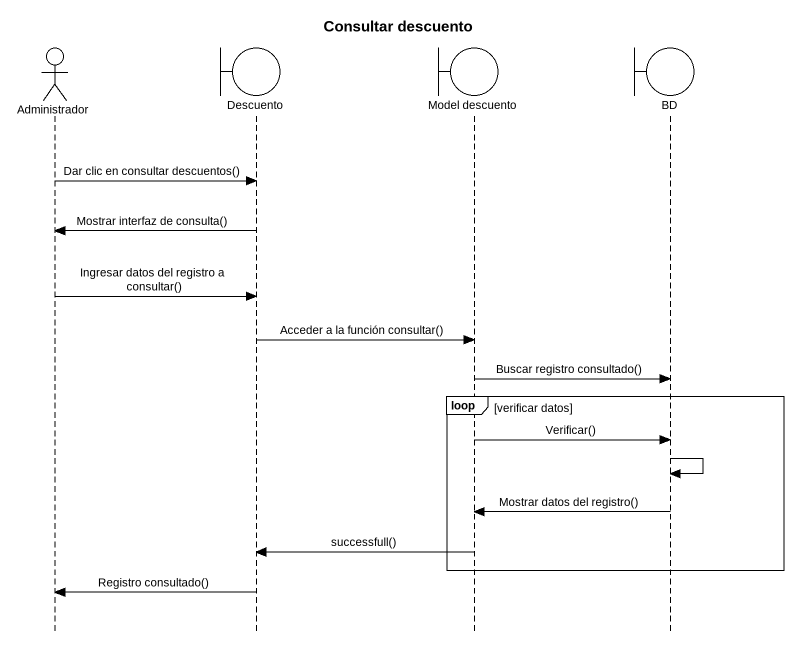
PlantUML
@startuml
title Consultar descuento
hide footbox
actor Administrador
boundary Descuento
boundary "Model descuento" as Model_descuento
boundary BD

Administrador -> Descuento : Dar clic en consultar descuentos()
Descuento -> Administrador : Mostrar interfaz de consulta()
Administrador -> Descuento : Ingresar datos del registro a consultar()
Descuento -> Model_descuento : Acceder a la función consultar()
Model_descuento -> BD : Buscar registro consultado()
loop verificar datos
  Model_descuento -> BD : Verificar()
  BD -> BD
  BD -> Model_descuento : Mostrar datos del registro()
  Model_descuento -> Descuento : successfull()
end
Descuento -> Administrador : Registro consultado()
@enduml
